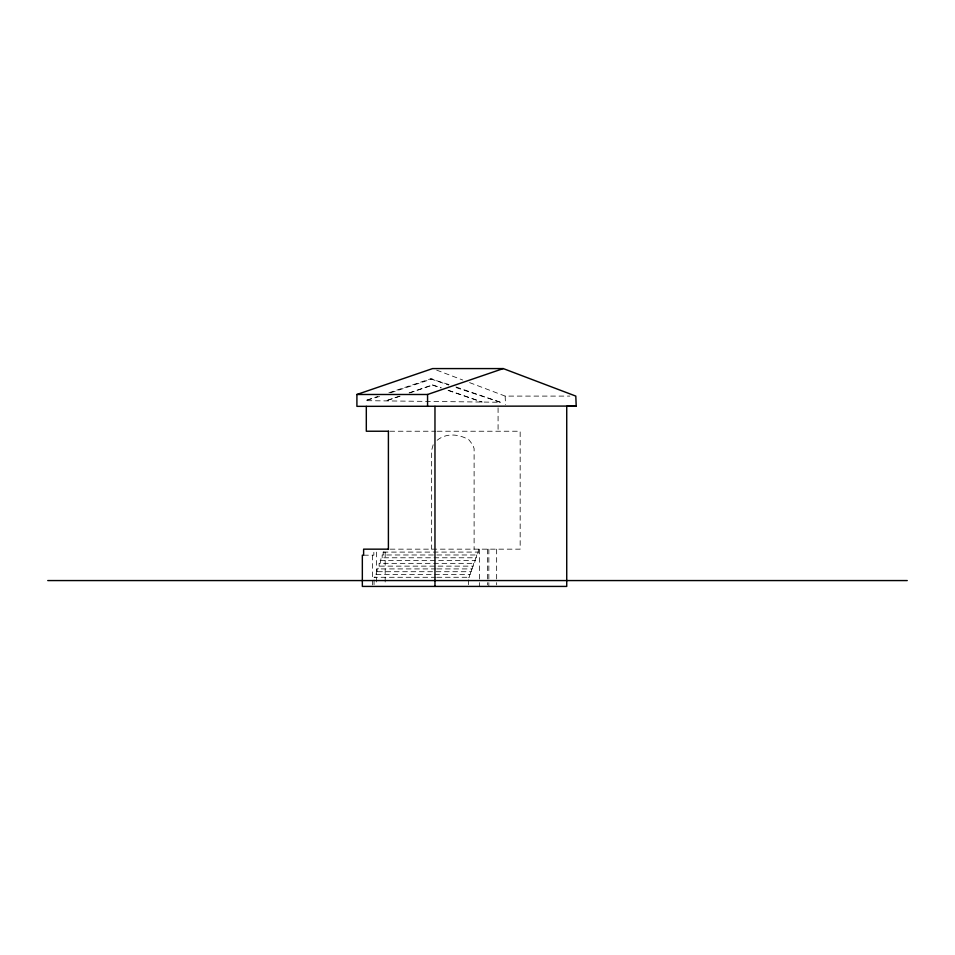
<?xml version="1.0" encoding="UTF-8"?>
<svg xmlns="http://www.w3.org/2000/svg" width="955" height="955" viewBox="0 0 955 955"><rect width="100%" height="100%" fill="white"/><g stroke="black" fill="none" stroke-linecap="round" stroke-linejoin="round"><path stroke-width="0.72" stroke-dasharray="4.78 3.58" d="M433.164 444.767L431.648 450.271L431.648 549.161M437.139 440.291C446.295 432.627 459.379 434.059 469.048 439.933L472.713 444.839L474.11 448.54L474.11 549.161M399.476 396.194L385.772 400.885L400.121 396.194M409.074 392.911L432.364 384.949L441.425 387.885M409.707 392.911L433.009 384.949M455.977 386.966L500.408 402.27L365.264 400.658L377.774 396.48M388.9 392.768L430.598 378.837L449.029 384.579M379.541 396.48L365.264 400.658M390.667 392.768L432.364 378.837M468.475 577.286L469.49 577.274L469.49 574.492M383.182 554.986L383.182 552.097L384.185 552.086M478.598 549.161L477.607 554.986L382.167 554.986L382.167 557.78M380.138 563.343L381.152 557.78L476.593 557.78L476.593 554.986M475.578 557.78L474.563 563.343L379.123 563.343L379.123 566.136M469.562 382.609L505.159 396.098L569.92 396.098M500.408 402.27L454.21 386.966M389.879 431.23L435.898 431.23M437.259 431.23L520.165 431.23L520.165 549.161L389.891 549.161M383.182 552.097L478.598 552.086M363.616 555.189L373.847 555.189L373.847 551.572M380.138 560.513L475.578 560.501M436.113 568.917L377.094 568.917L377.094 571.711M437.127 568.917L472.534 568.917L472.534 566.136M436.017 577.286L374.05 577.286L375.064 577.274L375.064 574.492L470.505 574.492L470.505 571.711M437.032 577.274L469.49 577.274M430.598 378.837L448.659 385.056M448.444 390.32L482.132 402.043L447.811 390.32M432.364 384.949L440.792 387.885M436.698 370.146L462.709 380.006M505.159 396.098L505.493 404.645M498.08 407.821L498.08 431.23M496.66 549.161L496.66 584.926M488.841 549.161L488.841 586.418M487.408 549.161L487.408 584.926M479.601 549.161L479.601 586.418M473.549 563.343L473.549 566.136L378.108 566.136L378.108 568.917M471.519 568.917L471.519 571.711L376.079 571.711L376.079 574.492M468.475 579.888L468.475 585.105M385.175 552.133L385.175 584.926M376.545 552.133L376.545 584.926M374.05 579.888L374.05 585.105M372.569 555.189L372.569 584.926"/><path stroke-width="1.43" d="M356.907 394.487L432.591 368.582L503.249 368.582L575.805 396.098L576.199 406.066L356.907 406.353L356.907 394.487L427.565 394.487L503.249 368.582M567.365 406.066L576.199 406.066M388.53 431.23L366.314 431.23L366.314 406.353M388.601 549.161L363.616 549.161L363.616 555.189L362.339 555.189L362.339 586.418L566.733 586.418L566.733 406.353M47.75 580.568L907.25 580.568M434.967 406.353L434.967 586.418M427.565 394.487L427.565 406.353M388.399 431.23L388.399 549.161"/></g></svg>
